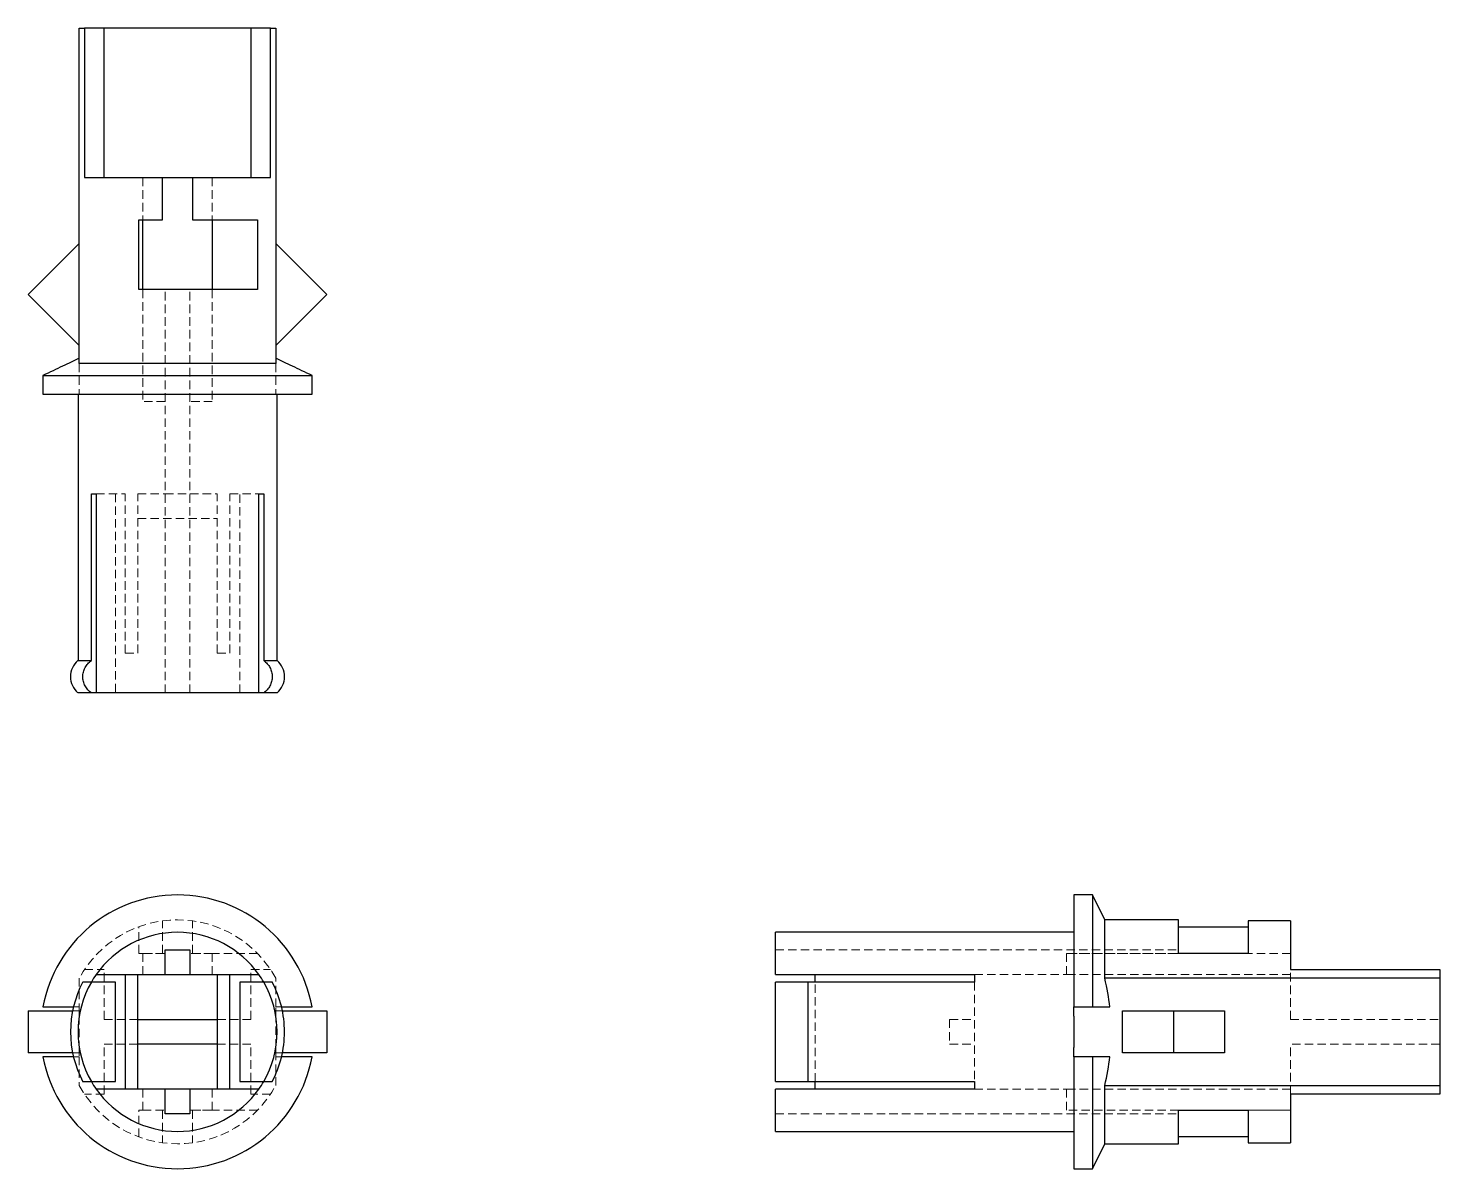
# Model space of a CAD drawing. Header units: millimetres. Extents: x 61 to 273, y 36 to 208.
import ezdxf

# ---------------------------------------------------------------- set-up
doc = ezdxf.new("R2010")
doc.units = ezdxf.units.MM
doc.linetypes.add('HIDDEN', pattern=[1.905, 1.27, -0.635])

msp = doc.modelspace()

# ---------------------------------------------------------------- linework, layer by layer
at = {"color": 7, "linetype": 'Continuous', "lineweight": 25}
for p, q in [((68.21, 157.57), (68.21, 208)), ((68.21, 208), (68.99, 208)), ((68.99, 208), (68.99, 185.53)), ((71.95, 208), (68.99, 208)), ((71.95, 185.53), (71.95, 208)), ((94.05, 208), (71.95, 208)), ((94.05, 208), (94.05, 185.53)), ((97.01, 208), (94.05, 208)), ((97.01, 185.53), (97.01, 208)), ((97.01, 208), (97.79, 208)), ((97.79, 208), (97.79, 157.57)), ((68.99, 185.53), (80.75, 185.53)), ((80.75, 179.16), (80.75, 185.53)), ((80.75, 185.53), (85.25, 185.53)), ((85.25, 185.53), (85.25, 179.16)), ((85.25, 185.53), (97.01, 185.53)), ((77.19, 168.67), (77.19, 179.16)), ((77.76, 168.67), (77.76, 179.16)), ((88.24, 179.16), (88.24, 168.67)), ((95.04, 179.16), (95.04, 168.67)), ((68.21, 175.6), (60.53, 167.93)), ((105.47, 167.93), (97.79, 175.6)), ((60.53, 167.93), (68.21, 160.25)), ((95.04, 168.67), (77.19, 168.67)), ((97.79, 160.25), (105.47, 167.93)), ((97.79, 157.57), (68.21, 157.57)), ((62.74, 155.75), (103.26, 155.75)), ((62.74, 155.75), (62.74, 152.94)), ((103.26, 152.94), (103.26, 155.75)), ((62.74, 152.94), (103.26, 152.94)), ((68.02, 152.94), (68.02, 112.87)), ((97.98, 112.87), (97.98, 152.94)), ((70.03, 137.96), (70.74, 137.96)), ((70.03, 112.87), (70.03, 137.96)), ((70.74, 137.96), (70.74, 108)), ((95.26, 137.96), (95.97, 137.96)), ((95.26, 108), (95.26, 137.96)), ((95.97, 137.96), (95.97, 112.87)), ((68.02, 112.87), (70.03, 112.87)), ((95.97, 112.87), (97.98, 112.87)), ((70.03, 108), (68.02, 108)), ((70.74, 108), (70.03, 108)), ((95.26, 108), (70.74, 108)), ((95.97, 108), (95.26, 108)), ((97.98, 108), (95.97, 108)), ((220.75, 77.6), (217.94, 77.6)), ((217.94, 77.6), (217.94, 60.75)), ((222.57, 73.85), (220.75, 77.6)), ((220.75, 77.6), (220.75, 60.75)), ((233.67, 73.85), (222.57, 73.85)), ((222.57, 65.07), (222.57, 73.85)), ((233.67, 68.8), (233.67, 73.85)), ((233.67, 72.82), (244.16, 72.82)), ((250.53, 73.7), (244.16, 73.7)), ((250.53, 73.7), (250.53, 66.36)), ((217.94, 71.98), (173, 71.98)), ((173, 65.61), (173, 71.98)), ((81.13, 69.36), (84.87, 69.36)), ((81.13, 65.61), (81.13, 69.36)), ((84.87, 69.36), (84.87, 65.61)), ((244.16, 68.8), (233.67, 68.8)), ((250.53, 66.36), (273, 66.36)), ((273, 66.36), (273, 65.07)), ((73.64, 64.49), (70.03, 64.49)), ((70.74, 65.61), (81.13, 65.61)), ((73.64, 49.51), (73.64, 64.49)), ((75.13, 65.61), (75.13, 48.39)), ((77.01, 48.39), (77.01, 65.61)), ((81.13, 65.61), (84.87, 65.61)), ((84.87, 65.61), (95.26, 65.61)), ((88.99, 65.61), (88.99, 48.39)), ((90.87, 48.39), (90.87, 65.61)), ((92.36, 64.49), (92.36, 49.51)), ((95.97, 64.49), (92.36, 64.49)), ((173, 65.61), (202.96, 65.61)), ((173, 49.51), (173, 64.49)), ((177.87, 64.49), (177.87, 49.51)), ((202.96, 64.49), (177.87, 64.49)), ((178.99, 64.49), (178.99, 65.61)), ((202.96, 65.61), (202.96, 64.49)), ((273, 65.07), (222.57, 65.07)), ((273, 65.07), (273, 48.93)), ((60.53, 60.18), (60.53, 53.82)), ((60.53, 60.18), (67.21, 60.18)), ((62.74, 60.75), (67.34, 60.75)), ((98.66, 60.75), (103.26, 60.75)), ((98.79, 60.18), (105.47, 60.18)), ((105.47, 60.18), (105.47, 53.82)), ((217.94, 60.75), (220.75, 60.75)), ((217.94, 59.36), (217.94, 60.75)), ((225.25, 53.82), (225.25, 60.18)), ((225.25, 60.18), (232.93, 60.18)), ((232.93, 60.18), (232.93, 53.82)), ((232.93, 60.18), (240.6, 60.18)), ((240.6, 60.18), (240.6, 53.82)), ((77.01, 58.87), (88.99, 58.87)), ((217.94, 59.36), (217.94, 54.64)), ((67.21, 53.82), (60.53, 53.82)), ((67.34, 53.25), (62.74, 53.25)), ((88.99, 55.13), (77.01, 55.13)), ((103.26, 53.25), (98.66, 53.25)), ((105.47, 53.82), (98.79, 53.82)), ((217.94, 53.25), (217.94, 54.64)), ((217.94, 53.25), (217.94, 36.4)), ((220.75, 53.25), (217.94, 53.25)), ((220.75, 53.25), (220.75, 36.4)), ((232.93, 53.82), (225.25, 53.82)), ((240.6, 53.82), (232.93, 53.82)), ((70.03, 49.51), (73.64, 49.51)), ((92.36, 49.51), (95.97, 49.51)), ((177.87, 49.51), (202.96, 49.51)), ((178.99, 48.39), (178.99, 49.51)), ((202.96, 49.51), (202.96, 48.39)), ((222.57, 40.15), (222.57, 48.93)), ((222.57, 48.93), (273, 48.93)), ((273, 48.93), (273, 47.64)), ((81.13, 48.39), (70.74, 48.39)), ((81.13, 44.64), (81.13, 48.39)), ((84.87, 48.39), (81.13, 48.39)), ((84.87, 48.39), (84.87, 44.64)), ((95.26, 48.39), (84.87, 48.39)), ((173, 42.02), (173, 48.39)), ((202.96, 48.39), (173, 48.39)), ((273, 47.64), (250.53, 47.64)), ((250.53, 47.64), (250.53, 40.3)), ((84.87, 44.64), (81.13, 44.64)), ((233.67, 45.2), (244.16, 45.2)), ((233.67, 40.15), (233.67, 45.2)), ((173, 42.02), (217.94, 42.02)), ((244.16, 41.18), (233.67, 41.18)), ((220.75, 36.4), (222.57, 40.15)), ((222.57, 40.15), (233.67, 40.15)), ((244.16, 40.3), (250.53, 40.3)), ((217.94, 36.4), (220.75, 36.4))]:
    msp.add_line(p, q, dxfattribs=at)
at = {"color": 7, "linetype": 'HIDDEN', "lineweight": 18}
for p, q in [((77.76, 185.53), (77.76, 179.16)), ((85.25, 185.53), (80.75, 185.53)), ((88.24, 185.53), (88.24, 179.16)), ((77.76, 168.67), (77.76, 151.82)), ((81.13, 108), (81.13, 168.67)), ((84.87, 108), (84.87, 168.67)), ((88.24, 168.67), (88.24, 151.82)), ((68.21, 157.52), (68.21, 152.94)), ((97.79, 157.52), (97.79, 152.94)), ((81.13, 151.82), (77.76, 151.82)), ((88.24, 151.82), (84.87, 151.82)), ((70.74, 137.96), (75.13, 137.96)), ((73.64, 137.96), (73.64, 108)), ((75.13, 113.99), (75.13, 137.96)), ((77.01, 113.99), (77.01, 137.96)), ((77.01, 137.96), (81.13, 137.96)), ((81.13, 137.96), (84.87, 137.96)), ((84.87, 137.96), (88.99, 137.96)), ((88.99, 113.99), (88.99, 137.96)), ((90.87, 137.96), (95.26, 137.96)), ((90.87, 113.99), (90.87, 137.96)), ((92.36, 108), (92.36, 137.96)), ((77.01, 134.22), (88.99, 134.22)), ((75.13, 113.99), (77.01, 113.99)), ((88.99, 113.99), (90.87, 113.99)), ((77.19, 68.8), (77.19, 72.82)), ((80.75, 68.8), (80.75, 73.7)), ((85.25, 68.8), (85.25, 73.7)), ((77.76, 68.8), (77.19, 68.8)), ((81.13, 68.8), (77.76, 68.8)), ((77.76, 68.8), (77.76, 65.61)), ((77.76, 68.8), (80.75, 68.8)), ((88.24, 68.8), (84.87, 68.8)), ((85.25, 68.8), (88.24, 68.8)), ((88.24, 65.61), (88.24, 68.8)), ((95.04, 68.8), (88.24, 68.8)), ((173, 69.36), (233.67, 69.36)), ((233.67, 68.8), (216.82, 68.8)), ((216.82, 65.61), (216.82, 68.8)), ((216.82, 68.8), (233.67, 68.8)), ((250.53, 68.8), (244.16, 68.8)), ((250.53, 68.8), (244.16, 68.8)), ((68.99, 66.36), (71.95, 66.36)), ((71.95, 58.87), (71.95, 66.36)), ((94.05, 58.87), (94.05, 66.36)), ((94.05, 66.36), (97.01, 66.36)), ((250.53, 58.87), (250.53, 66.36)), ((77.76, 65.61), (81.13, 65.61)), ((84.87, 65.61), (88.24, 65.61)), ((178.99, 49.51), (178.99, 64.49)), ((202.96, 65.61), (216.82, 65.61)), ((202.96, 64.49), (202.96, 49.51)), ((250.53, 65.61), (216.82, 65.61)), ((67.21, 60.18), (68.21, 60.18)), ((67.34, 60.75), (68.21, 60.75)), ((68.21, 60.75), (68.21, 59.36)), ((97.79, 59.36), (97.79, 60.75)), ((97.79, 60.75), (98.66, 60.75)), ((97.79, 60.18), (98.79, 60.18)), ((68.21, 59.36), (68.21, 54.64)), ((71.95, 58.87), (77.01, 58.87)), ((88.99, 58.87), (94.05, 58.87)), ((97.79, 54.64), (97.79, 59.36)), ((199.22, 58.87), (202.96, 58.87)), ((199.22, 58.87), (199.22, 55.13)), ((250.53, 58.87), (273, 58.87)), ((68.21, 53.82), (67.21, 53.82)), ((68.21, 53.25), (67.34, 53.25)), ((68.21, 54.64), (68.21, 53.25)), ((77.01, 55.13), (71.95, 55.13)), ((71.95, 47.64), (71.95, 55.13)), ((94.05, 55.13), (88.99, 55.13)), ((94.05, 47.64), (94.05, 55.13)), ((97.79, 53.25), (97.79, 54.64)), ((98.79, 53.82), (97.79, 53.82)), ((98.66, 53.25), (97.79, 53.25)), ((199.22, 55.13), (202.96, 55.13)), ((273, 55.13), (250.53, 55.13)), ((250.53, 47.64), (250.53, 55.13)), ((71.95, 47.64), (68.99, 47.64)), ((81.13, 48.39), (77.76, 48.39)), ((77.76, 48.39), (77.76, 45.2)), ((88.24, 48.39), (84.87, 48.39)), ((88.24, 45.2), (88.24, 48.39)), ((97.01, 47.64), (94.05, 47.64)), ((202.96, 48.39), (216.82, 48.39)), ((202.96, 48.39), (216.82, 48.39)), ((250.53, 48.39), (216.82, 48.39)), ((216.82, 45.2), (216.82, 48.39)), ((77.76, 45.2), (77.19, 45.2)), ((77.19, 41.18), (77.19, 45.2)), ((77.76, 45.2), (81.13, 45.2)), ((77.76, 45.2), (80.75, 45.2)), ((80.75, 45.2), (80.75, 40.3)), ((84.87, 45.2), (88.24, 45.2)), ((85.25, 45.2), (88.24, 45.2)), ((85.25, 45.2), (85.25, 40.3)), ((95.04, 45.2), (88.24, 45.2)), ((173, 44.64), (233.67, 44.64)), ((233.67, 45.2), (216.82, 45.2)), ((233.67, 45.2), (216.82, 45.2)), ((250.53, 45.2), (244.16, 45.2)), ((244.16, 45.2), (250.53, 45.2))]:
    msp.add_line(p, q, dxfattribs=at)
at = {"color": 7, "linetype": 'Continuous', "lineweight": 25, "flags": 128}
for points in [[(77.19, 179.16), (77.63, 179.16), (78.06, 179.16), (78.51, 179.16), (78.95, 179.16), (79.4, 179.16), (79.85, 179.16), (80.3, 179.16), (80.75, 179.16)], [(85.25, 179.16), (86.62, 179.16), (87.97, 179.16), (89.28, 179.16), (90.55, 179.16), (91.77, 179.16), (92.93, 179.16), (94.02, 179.16), (95.04, 179.16)], [(244.16, 73.7), (244.16, 73.46), (244.16, 73.11), (244.16, 72.64), (244.16, 72.07), (244.16, 71.39), (244.16, 70.62), (244.16, 69.75), (244.16, 68.8)], [(244.16, 45.2), (244.16, 44.25), (244.16, 43.38), (244.16, 42.61), (244.16, 41.93), (244.16, 41.36), (244.16, 40.89), (244.16, 40.54), (244.16, 40.3)]]:
    msp.add_lwpolyline(points, dxfattribs=at)
at = {"color": 7, "linetype": 'Continuous', "lineweight": 25}
for centre, radius, start, end in [((70.09, 110.43), 3.2, 130.4497, 229.5503), ((95.91, 110.43), 3.2, 310.4497, 49.5503), ((83, 57), 20.6, 10.4757, 169.5243), ((83, 57), 14.98, 35.0996, 144.9004), ((83, 57), 16.1, 152.2209, 207.7799), ((83, 57), 14.98, 150, 210), ((83, 57), 14.98, 144.9004, 150), ((83, 57), 14.98, 30, 35.0996), ((83, 57), 14.98, 330, 30), ((83, 57), 16.1, 0, 27.7858), ((83, 57), 16.1, 332.2154, 0), ((83, 57), 20.6, 190.4757, 349.5243), ((83, 57), 14.98, 210, 215.0996), ((83, 57), 14.98, 324.9004, 330), ((83, 57), 14.98, 215.0996, 324.9004)]:
    msp.add_arc(centre, radius, start, end, dxfattribs=at)
at = {"color": 7, "linetype": 'HIDDEN', "lineweight": 18}
for start, end in [(28.6246, 151.3754), (208.6246, 331.3754)]:
    msp.add_arc((83, 57), 16.85, start, end, dxfattribs=at)
at = {"color": 7, "linetype": 'Continuous', "lineweight": 25}
for points, knots in [([(68.21, 158.34), (67.42, 157.97), (66.59, 157.57), (64.78, 156.72), (63.8, 156.26), (62.74, 155.75)], [0, 0, 0, 0, 0.5, 0.5, 1, 1, 1, 1]), ([(103.26, 155.75), (102.2, 156.26), (101.22, 156.72), (99.41, 157.57), (98.58, 157.97), (97.79, 158.34)], [0, 0, 0, 0, 0.5, 0.5, 1, 1, 1, 1]), ([(70.03, 108), (69.83, 108.14), (69.66, 108.3), (69.34, 108.66), (69.2, 108.86), (68.98, 109.27), (68.89, 109.49), (68.77, 109.96), (68.74, 110.19), (68.74, 110.67), (68.77, 110.91), (68.89, 111.37), (68.98, 111.59), (69.2, 112.01), (69.34, 112.21), (69.65, 112.56), (69.83, 112.73), (70.03, 112.87)], [0, 0, 0, 0, 0.125, 0.125, 0.25, 0.25, 0.375, 0.375, 0.5, 0.5, 0.625, 0.625, 0.75, 0.75, 0.875, 0.875, 1, 1, 1, 1]), ([(95.97, 112.87), (96.17, 112.73), (96.34, 112.57), (96.66, 112.21), (96.8, 112.01), (97.02, 111.6), (97.11, 111.38), (97.23, 110.91), (97.26, 110.68), (97.26, 110.2), (97.23, 109.96), (97.11, 109.5), (97.02, 109.28), (96.8, 108.86), (96.66, 108.66), (96.35, 108.3), (96.17, 108.14), (95.97, 108)], [0, 0, 0, 0, 0.125, 0.125, 0.25, 0.25, 0.375, 0.375, 0.5, 0.5, 0.625, 0.625, 0.75, 0.75, 0.875, 0.875, 1, 1, 1, 1]), ([(70.03, 64.49), (69.89, 64.49), (69.61, 64.49), (69.26, 64.49), (69, 64.49), (68.78, 64.49), (68.78, 64.49), (68.78, 64.49)], [0, 0, 0, 0, 0.186783, 0.378549, 0.565481, 0.758669, 1, 1, 1, 1]), ([(97.22, 64.49), (97.23, 64.49), (97.27, 64.49), (97.01, 64.49), (96.54, 64.49), (96.13, 64.49), (95.97, 64.49)], [0, 0, 0, 0, 0.109995, 0.445314, 0.786295, 1, 1, 1, 1]), ([(177.87, 64.49), (177.73, 64.49), (177.57, 64.49), (177.21, 64.49), (177.01, 64.49), (176.6, 64.49), (176.38, 64.49), (175.91, 64.49), (175.68, 64.49), (175.2, 64.49), (174.96, 64.49), (174.5, 64.49), (174.28, 64.49), (173.86, 64.49), (173.66, 64.49), (173.3, 64.49), (173.14, 64.49), (173, 64.49)], [0, 0, 0, 0, 0.125, 0.125, 0.25, 0.25, 0.375, 0.375, 0.5, 0.5, 0.625, 0.625, 0.75, 0.75, 0.875, 0.875, 1, 1, 1, 1]), ([(220.75, 60.75), (221.26, 60.75), (221.72, 60.75), (222.57, 60.75), (222.97, 60.75), (223.34, 60.75)], [0, 0, 0, 0, 0.5, 0.5, 1, 1, 1, 1]), ([(223.34, 53.25), (222.97, 53.25), (222.57, 53.25), (221.72, 53.25), (221.26, 53.25), (220.75, 53.25)], [0, 0, 0, 0, 0.5, 0.5, 1, 1, 1, 1]), ([(68.78, 49.51), (68.77, 49.51), (68.73, 49.51), (68.99, 49.51), (69.46, 49.51), (69.87, 49.51), (70.03, 49.51)], [0, 0, 0, 0, 0.110343, 0.445531, 0.786379, 1, 1, 1, 1]), ([(95.97, 49.51), (96.11, 49.51), (96.39, 49.51), (96.74, 49.51), (97, 49.51), (97.22, 49.51), (97.22, 49.51), (97.22, 49.51)], [0, 0, 0, 0, 0.1867537, 0.3784893, 0.5653921, 0.7585492, 1, 1, 1, 1]), ([(173, 49.51), (173.14, 49.51), (173.3, 49.51), (173.66, 49.51), (173.86, 49.51), (174.27, 49.51), (174.49, 49.51), (174.96, 49.51), (175.19, 49.51), (175.67, 49.51), (175.91, 49.51), (176.37, 49.51), (176.59, 49.51), (177.01, 49.51), (177.21, 49.51), (177.56, 49.51), (177.73, 49.51), (177.87, 49.51)], [0, 0, 0, 0, 0.125, 0.125, 0.25, 0.25, 0.375, 0.375, 0.5, 0.5, 0.625, 0.625, 0.75, 0.75, 0.875, 0.875, 1, 1, 1, 1])]:
    msp.add_open_spline(points, degree=3, knots=knots, dxfattribs=at)
at = {"color": 7, "linetype": 'HIDDEN', "lineweight": 18}
for points in [[(68.21, 65.07), (68.21, 63.55), (68.21, 62.13), (68.21, 60.75)], [(97.79, 60.75), (97.79, 62.13), (97.79, 63.55), (97.79, 65.07)], [(68.21, 53.25), (68.21, 51.87), (68.21, 50.45), (68.21, 48.93)], [(97.79, 48.93), (97.79, 50.45), (97.79, 51.87), (97.79, 53.25)]]:
    msp.add_open_spline(points, degree=3, dxfattribs=at)
at = {"color": 7, "linetype": 'Continuous', "lineweight": 25}
for points in [[(223.34, 60.75), (223.17, 62.13), (222.92, 63.55), (222.57, 65.07)], [(222.57, 48.93), (222.92, 50.45), (223.17, 51.87), (223.34, 53.25)]]:
    msp.add_open_spline(points, degree=3, dxfattribs=at)

doc.saveas('drawing.dxf')
